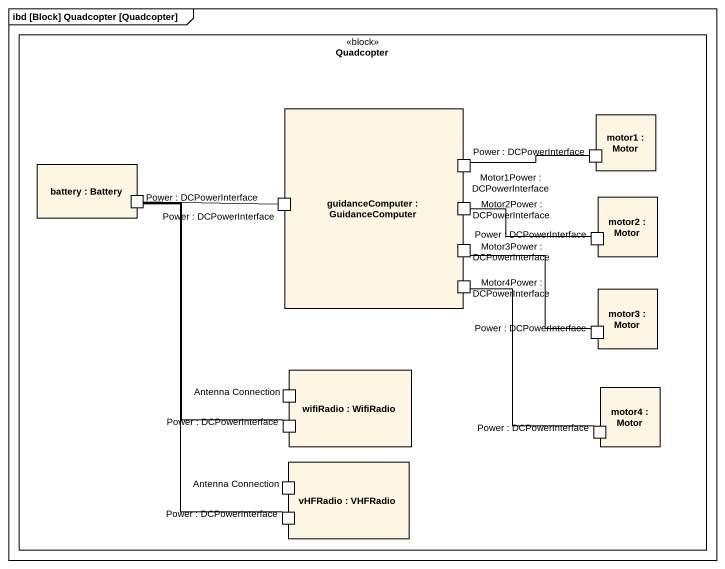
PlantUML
@startuml
mainframe ibd [Block] Quadcopter [Quadcopter]
rectangle Quadcopter <<block>> {
  rectangle "guidanceComputer : GuidanceComputer" as guidanceComputer {
    port "Motor1Power : DCPowerInterface" as Motor1Power <<ProxyPort>>
    port "Power : DCPowerInterface" as Power_3 <<ProxyPort>>
    port "Motor2Power : DCPowerInterface" as Motor2Power <<ProxyPort>>
    port "Motor3Power : DCPowerInterface" as Motor3Power <<ProxyPort>>
    port "Motor4Power : DCPowerInterface" as Motor4Power <<ProxyPort>>
  }
  rectangle "motor1 : Motor" as motor1 {
    port "Power : DCPowerInterface" as Power <<ProxyPort>>
  }
  rectangle "battery : Battery" as battery {
    port "Power : DCPowerInterface" as Power_2 <<ProxyPort>>
  }
  rectangle "motor2 : Motor" as motor2 {
    port "Power : DCPowerInterface" as Power_4 <<ProxyPort>>
  }
  rectangle "motor3 : Motor" as motor3 {
    port "Power : DCPowerInterface" as Power_5 <<ProxyPort>>
  }
  rectangle "wifiRadio : WifiRadio" as wifiRadio {
    port "Power : DCPowerInterface" as Power_6 <<ProxyPort>>
    port "Antenna Connection" as Antenna_Connection <<ProxyPort>>
  }
  rectangle "motor4 : Motor" as motor4 {
    port "Power : DCPowerInterface" as Power_7 <<ProxyPort>>
  }
  rectangle "vHFRadio : VHFRadio" as vHFRadio {
    port "Antenna Connection" as Antenna_Connection_2 <<ProxyPort>>
    port "Power : DCPowerInterface" as Power_8 <<ProxyPort>>
  }
}
Motor1Power -right- Power
Power_2 -right- Power_3
Power_2 -- Power_6
Power_2 -- Power_8
Motor2Power -right- Power_4
Motor3Power -- Power_5
Motor4Power -- Power_7
@enduml
